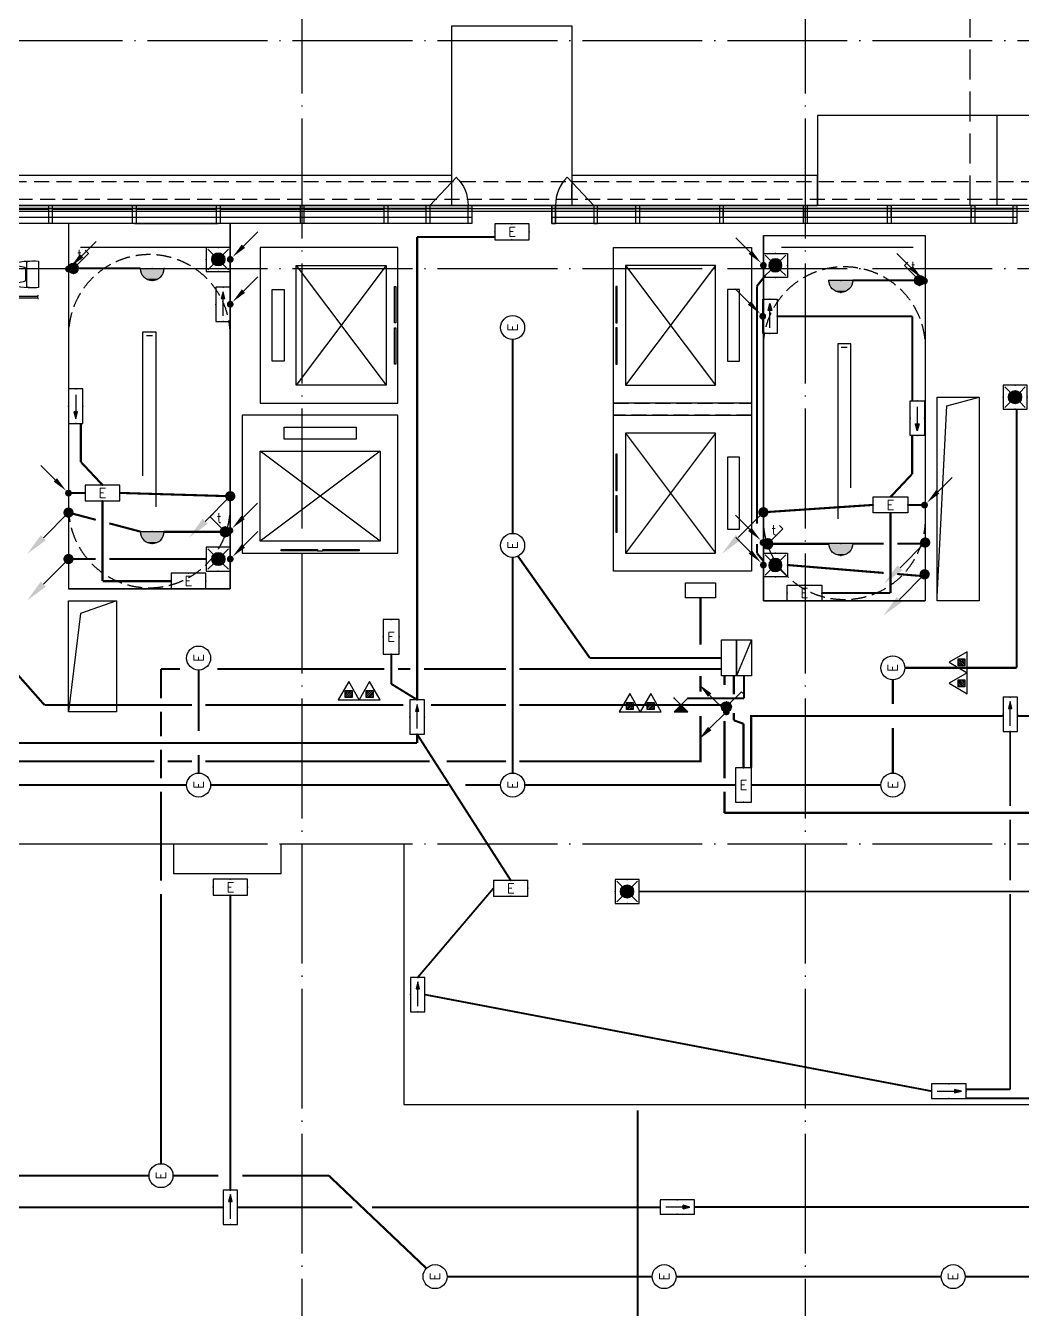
# Model space of a CAD drawing. Extents: x -2209072 to 495824, y -92434 to 572724.
# Drawn here: x 198597 to 215234, y 1829 to 23250 of the extents above; entities that cross this region are included whole.
import ezdxf
from ezdxf.enums import TextEntityAlignment as Align
from ezdxf.xclip import XClip

# ---------------------------------------------------------------- set-up
doc = ezdxf.new("R2010")
doc.units = 0
doc.header["$LTSCALE"] = 1000
doc.header["$MEASUREMENT"] = 0
for name, pattern in [('DASH', [0.35, 0.25, -0.1]), ('X-104 6#7#平面$0$104-1112 结构$0$$AUDIT_BAD_LTYPE1', [0]), ('X-104 6#7#平面$0$CACHE', [0.375, 0.25, -0.125]), ('X-104 6#7#平面$0$DASH', [0.35, 0.25, -0.1]), ('X-104 6#7#平面$0$DOTE', [2.42, 2, -0.2, 0.02, -0.2]), ('梯段6、7$0$DASH', [0.35, 0.25, -0.1])]:
    doc.linetypes.add(name, pattern=pattern)
doc.layers.get('0').update_dxf_attribs({"linetype": 'CONTINUOUS'})
doc.layers.get('Defpoints').update_dxf_attribs({"linetype": 'CONTINUOUS'})
doc.layers.add('6#7#幕墙$0$04-不打印_辅助线', color=165, linetype='CONTINUOUS', plot=False)
for name, color, linetype in [('6#7#幕墙$0$A-C_玻璃幕墙', 140, 'CONTINUOUS'), ('6#7#幕墙$0$A-C_窗', 140, 'CONTINUOUS'), ('6#7#幕墙$0$A-金属背板', 30, 'CONTINUOUS'), ('EQUIP-照明', 3, 'CONTINUOUS'), ('EQUIP-箱柜', 3, 'CONTINUOUS'), ('LWIRE', 4, 'CONTINUOUS'), ('TEL_TEXT', 3, 'CONTINUOUS'), ('WIRE-应急', 2, 'DASH'), ('WIRE-照明', 1, 'CONTINUOUS'), ('X-104 6#7#平面$0$A-E_楼梯', 171, 'CONTINUOUS'), ('X-104 6#7#平面$0$A-E_电梯', 171, 'CONTINUOUS'), ('X-104 6#7#平面$0$A-I_卫-洁具', 241, 'CONTINUOUS'), ('X-104 6#7#平面$0$A-O_散水', 134, 'CONTINUOUS'), ('X-104 6#7#平面$0$A-SUR_看线', 231, 'CONTINUOUS'), ('X-104 6#7#平面$0$A-TECH_结构', 21, 'CONTINUOUS'), ('X-104 6#7#平面$0$A_AXIS-轴线', 36, 'X-104 6#7#平面$0$DOTE'), ('X-104 6#7#平面$0$A_STR-砌块墙', 121, 'CONTINUOUS'), ('X-104 6#7#平面$0$EQUIP_消防-01', 7, 'CONTINUOUS'), ('梯段6、7$0$A-E_楼梯', 171, 'CONTINUOUS')]:
    doc.layers.add(name, color=color, linetype=linetype)
doc.layers.add('X-104 6#7#平面$0$000套内', color=226, linetype='CONTINUOUS', lineweight=30, plot=False)
doc.styles.add('_TEL_DIM', font='SIMPLEX', dxfattribs={"width": 0.8, "height": 3.5, "bigfont": 'HZTXT'})
doc.styles.get("Standard").update_dxf_attribs({"font": 'gbenor.shx', "bigfont": 'gbcbig.shx'})

# ---------------------------------------------------------------- blocks, each defined once
blk = doc.blocks.new('X-104 6#7#平面$0$dsgdfg')
at = {"layer": 'X-104 6#7#平面$0$A_AXIS-轴线'}
for points in [[(25200, -4500), (25200, 60900)], [(33600, -4500), (33600, 60900)], [(-4000, 23000), (114300, 23000)], [(-4000, 19200), (114300, 19200)], [(-4000, 9600), (114300, 9600)]]:
    blk.add_lwpolyline(points, dxfattribs=at)
blk = doc.blocks.new('X-104 6#7#平面$0$ghgfjjk')
at = {"layer": 'X-104 6#7#平面$0$A-TECH_结构'}
for points in [[(35800, 13725), (35963, 16904), (36500, 17050)], [(22100, 13650), (21500, 13440), (21300, 11800)]]:
    blk.add_lwpolyline(points, dxfattribs=at)
for points in [[(36500, 13650), (35800, 13650), (35800, 17050), (36500, 17050)], [(21300, 13650), (22100, 13650), (22100, 11800), (21300, 11800)]]:
    blk.add_lwpolyline(points, close=True, dxfattribs=at)
blk = doc.blocks.new('A-电梯2623')
for p, q in [((-575, 1900), (-575, 2100)), ((-575, 2100), (625, 2100)), ((625, 2100), (625, 1900)), ((625, 1900), (-575, 1900)), ((-975, 200), (-975, 1700)), ((-975, 1700), (1025, 1700)), ((1025, 1700), (-975, 200)), ((1025, 200), (-975, 1700)), ((1025, 1700), (1025, 200)), ((1025, 200), (-975, 200))]:
    blk.add_line(p, q)
for points in [[(-1275, 0), (1325, 0), (1325, 2300), (-1275, 2300)], [(-625, 38), (-625, 59), (-18, 59), (-18, 38)], [(68, 38), (68, 59), (675, 59), (675, 38)]]:
    blk.add_lwpolyline(points, close=True)
blk = doc.blocks.new('X-104 6#7#平面$0$hgfasg')
for p, q in [((-221, 0), (221, 0)), ((-210, 202), (210, 202)), ((108, 212), (-108, 212))]:
    blk.add_line(p, q)
blk.add_lwpolyline([(-210, 202), (-221, 152), (-226, 102), (-226, 50), (-221, 0)])
for centre, radius, start, end in [((12, 562), 164, 110.4524, 162.7523), ((23, 556), 163, 133.1457, 165.2214), ((0, 580), 129, 46.8543, 133.1457), ((0, 595), 129, 69.5476, 110.4524), ((-12, 562), 164, 17.2477, 69.5476), ((-23, 556), 163, 14.7786, 46.8543), ((1597, 71), 1823, 162.7523, 178.7776), ((448, 443), 602, 165.2214, 202.6263), ((-448, 443), 602, 337.3737, 14.7786), ((-1597, 71), 1823, 1.2224, 17.2477), ((-236, 76), 463, 7.7399, 15.822), ((-236, 76), 463, 350.5377, 7.7399)]:
    blk.add_arc(centre, radius, start, end)
blk = doc.blocks.new('X-104 6#7#平面$0$残疾人扶手1')
for p, q in [((-700, -10), (-700, 0)), ((0, -10), (0, 0)), ((-750, -10), (-750, 0)), ((-750, -10), (-700, -10)), ((-740, -65), (-740, -10)), ((-710, -65), (-710, -10)), ((-55, -50), (-695, -50)), ((-55, -80), (-695, -80)), ((-50, -10), (-50, 0)), ((0, -10), (-50, -10)), ((-40, -35), (-40, -10)), ((-10, -35), (-10, -10))]:
    blk.add_line(p, q)
for centre, radius, start, end in [((-725, -65), 15, 180, 0), ((-695, -35), 45, 244.4712, 270), ((-695, -35), 15, 180, 270), ((-55, -35), 15, 270, 0), ((-55, -35), 45, 270, 0)]:
    blk.add_arc(centre, radius, start, end)
blk = doc.blocks.new('X-104 6#7#平面$0$残疾人扶手2')
for p, q in [((-10, -50), (-10, 0)), ((-10, 0), (0, 0)), ((-650, -10), (-10, -10)), ((-650, -40), (-10, -40)), ((-10, -50), (0, -50))]:
    blk.add_line(p, q)
for centre, radius, start, end in [((-400, -25, 0), 25, 36.8699, 143.1301), ((-650, -25), 15, 90, 270), ((-400, -25, 0), 25, 216.8699, 323.1301)]:
    blk.add_arc(centre, radius, start, end)
blk = doc.blocks.new('X-104 6#7#平面$0$A$C4F1F6034')
at = {"ltscale": 0.1}
for name, p in [('X-104 6#7#平面$0$残疾人扶手1', (-375, 450)), ('X-104 6#7#平面$0$残疾人扶手2', (0, -351))]:
    blk.add_blockref(name, p, dxfattribs=at)
blk = doc.blocks.new('X-104 6#7#平面$0$dsgfg')
blk.add_line((11907, 3088), (11993, 3088))
at = {"layer": 'X-104 6#7#平面$0$A-TECH_结构', "linetype": 'X-104 6#7#平面$0$DASH'}
blk.add_lwpolyline([(16850, 5550), (19150, 5550), (19150, 5350), (16850, 5350)], close=True, dxfattribs=at)
at = {"layer": 'X-104 6#7#平面$0$A-E_电梯', "rotation": 90}
blk.add_blockref('A-电梯2623', (13250, 6825), dxfattribs=at)
at = {"layer": 'X-104 6#7#平面$0$A-E_电梯', "xscale": -1, "rotation": 270}
for p in [(16850, 6825), (16850, 4025)]:
    blk.add_blockref('A-电梯2623', p, dxfattribs=at)
at = {"layer": 'X-104 6#7#平面$0$A-E_电梯'}
blk.add_blockref('A-电梯2623', (11925, 3050), dxfattribs=at)
at = {"layer": 'X-104 6#7#平面$0$A-I_卫-洁具', "ltscale": 0.1}
blk.add_blockref('X-104 6#7#平面$0$A$C4F1F6034', (7250, 7700), dxfattribs=at)
at = {"layer": 'X-104 6#7#平面$0$A-I_卫-洁具', "ltscale": 0.1, "extrusion": (0, 0, -1), "zscale": -1, "rotation": 270}
blk.add_blockref('X-104 6#7#平面$0$hgfasg', (-7250, 7700), dxfattribs=at)
blk = doc.blocks.new('梯段6、7')
at = {"color": 8, "linetype": '梯段6、7$0$DASH'}
for centre, radius, start, end in [((49800, 3400), 1350, 0, 180), ((49800, -6700), 1350, 0, 180), ((49800, -9820), 1350, 180, 0), ((49800, -16500), 1350, 0, 180), ((49800, -19820), 1350, 180, 0), ((20965, -27260), 1650, 0, 180), ((49800, -27020), 1350, 0, 180), ((20965, -29600), 1650, 180, 0), ((49800, -29880), 1350, 180, 0), ((49800, -57378), 1350, 0, 180), ((20965, -58198), 1650, 0, 180), ((49800, -59458), 1350, 180, 0), ((20965, -60358), 1650, 180, 0), ((49800, -67528), 1350, 0, 180), ((20965, -68018), 1650, 0, 180), ((49800, -70128), 1350, 180, 0), ((20965, -70358), 1650, 180, 0), ((49800, -79978), 1350, 180, 0)]:
    blk.add_arc(centre, radius, start, end, dxfattribs=at)
at = {"layer": 'Defpoints'}
for points in [[(44800, 6850), (54800, 6850), (54800, -3150), (44800, -3150)], [(51150, 4950), (48450, 4950), (48450, -1150), (51150, -1150)], [(44800, -3150), (54800, -3150), (54800, -13150), (44800, -13150)], [(51150, -5150), (48450, -5150), (48450, -11250), (51150, -11250)], [(44800, -13150), (54800, -13150), (54800, -23150), (44800, -23150)], [(51150, -15150), (48450, -15150), (48450, -21250), (51150, -21250)], [(15665, -23150), (25665, -23150), (25665, -33150), (15665, -33150)], [(44800, -23150), (54800, -23150), (54800, -33150), (44800, -33150)], [(19315, -24850), (22615, -24850), (22615, -31250), (19315, -31250)], [(48450, -25150), (51150, -25150), (51150, -31250), (48450, -31250)], [(15665, -53908), (25665, -53908), (25665, -63908), (15665, -63908)], [(44800, -53908), (54800, -53908), (54800, -63908), (44800, -63908)], [(19315, -55608), (22615, -55608), (22615, -62008), (19315, -62008)], [(51150, -55908), (48450, -55908), (48450, -62008), (51150, -62008)], [(15665, -63908), (25665, -63908), (25665, -73908), (15665, -73908)], [(44800, -63908), (54800, -63908), (54800, -73908), (44800, -73908)], [(19315, -65608), (22615, -65608), (22615, -72008), (19315, -72008)], [(51150, -65908), (48450, -65908), (48450, -72008), (51150, -72008)], [(15665, -73908), (25665, -73908), (25665, -83908), (15665, -83908)], [(44800, -73908), (54800, -73908), (54800, -83908), (44800, -83908)], [(19315, -75608), (22615, -75608), (22615, -82008), (19315, -82008)], [(51150, -75908), (48450, -75908), (48450, -82008), (51150, -82008)]]:
    blk.add_lwpolyline(points, close=True, dxfattribs=at)
for points in [[(47328, -61608), (52128, -61608)], [(47328, -71608), (52128, -71608)], [(47328, -81608), (52128, -81608)]]:
    blk.add_lwpolyline(points, dxfattribs=at)
at = {"layer": '梯段6、7$0$A-E_楼梯'}
for p, q in [((49850, -16500), (49750, -16500)), ((49750, -16700), (49750, -16500)), ((49850, -18517), (49850, -16500)), ((49850, -16500), (51150, -16500)), ((49910, -16700), (49910, -16500)), ((49910, -16500), (51150, -16500)), ((51150, -17893), (51150, -16700)), ((49850, -16760), (51150, -16760)), ((49850, -17020), (51150, -17020)), ((49850, -17280), (51150, -17280)), ((49850, -17540), (51150, -17540)), ((49850, -17800), (51150, -17800)), ((50553, -18179), (51150, -17893)), ((49850, -18060), (50801, -18060)), ((50429, -18350), (50396, -18174)), ((50396, -18174), (50588, -18362)), ((50588, -18362), (50553, -18179)), ((50573, -18281), (51150, -18003)), ((51150, -19820), (51150, -18003)), ((49850, -18517), (50409, -18248)), ((49850, -18320), (50259, -18320)), ((49850, -18627), (50429, -18350)), ((50616, -18260), (51150, -18260)), ((49850, -19820), (49850, -18627)), ((50074, -18520), (51150, -18520)), ((49850, -18780), (51150, -18780)), ((49850, -19040), (51150, -19040)), ((49850, -19300), (51150, -19300)), ((49850, -19560), (51150, -19560)), ((49750, -19820), (49853, -19820)), ((49850, -19820), (51150, -19820)), ((49750, -27020), (49850, -27020)), ((65868, -53275), (106225, -53275)), ((66707, -53743), (68846, -55133)), ((66772, -53643), (68592, -54825)), ((66839, -56653), (68977, -55263)), ((65910, -56514), (63784, -56514)), ((66542, -56514), (65910, -56514)), ((66572, -56634), (63784, -56634)), ((66542, -56677), (68846, -58173)), ((66772, -56683), (68592, -57865)), ((66802, -59525), (64634, -59525)), ((66792, -59525), (106225, -59525)), ((49690, -78442), (49690, -77318)), ((49690, -77318), (49910, -77318)), ((49910, -77318), (49910, -80038)), ((49750, -78418), (49750, -77378)), ((49750, -77378), (49850, -77378)), ((49850, -77378), (49850, -80038)), ((48450, -80108), (48450, -80048)), ((49910, -80038), (49850, -80038))]:
    blk.add_line(p, q, dxfattribs=at)
for points in [[(49690, -19880), (49910, -19880), (49910, -16440), (49690, -16440), (49690, -19880)], [(49690, -29360), (49690, -26960), (49910, -26960), (49910, -29880)], [(51150, -29880), (51150, -29620)], [(66542, -53444), (66542, -53275), (66154, -53275)], [(66542, -53305), (66542, -53705), (66342, -53705), (66342, -53305)], [(68882, -54964), (68882, -54795), (68622, -54795), (68622, -54626), (68362, -54626), (68362, -54457), (68102, -54457), (68102, -54288), (67842, -54288), (67842, -54119), (67582, -54119), (67582, -53950), (67322, -53950), (67322, -53781), (67062, -53781), (67062, -53613), (66802, -53613), (66802, -53444), (66542, -53444)], [(68852, -54964), (68852, -54825), (68592, -54825), (68592, -54656), (68332, -54656), (68332, -54487), (68072, -54487), (68072, -54318), (67812, -54318), (67812, -54149), (67552, -54149), (67552, -53980), (67292, -53980), (67292, -53811), (67032, -53811), (67032, -53643), (66772, -53643), (66772, -53474), (66542, -53474)], [(66802, -56484), (66802, -56315), (67062, -56315), (67062, -56146), (67322, -56146), (67322, -55977), (67582, -55977), (67582, -55808), (67842, -55808), (67842, -55640), (68102, -55640), (68102, -55471), (68362, -55471), (68362, -55302), (68622, -55302), (68622, -55133), (68882, -55133), (68882, -54964), (69142, -54964)], [(66832, -56484), (66832, -56345), (67092, -56345), (67092, -56176), (67352, -56176), (67352, -56007), (67612, -56007), (67612, -55838), (67872, -55838), (67872, -55670), (68132, -55670), (68132, -55501), (68392, -55501), (68392, -55332), (68652, -55332), (68652, -55163), (68912, -55163), (68912, -54994), (69142, -54994)], [(69112, -54994), (69112, -55394), (68912, -55394), (68912, -54994)], [(68882, -58004), (68882, -57835), (68622, -57835), (68622, -57667), (68362, -57667), (68362, -57498), (68102, -57498), (68102, -57329), (67842, -57329), (67842, -57160), (67582, -57160), (67582, -56991), (67322, -56991), (67322, -56822), (67062, -56822), (67062, -56653), (66802, -56653), (66802, -56484), (66542, -56484)], [(68852, -58004), (68852, -57865), (68592, -57865), (68592, -57697), (68332, -57697), (68332, -57528), (68072, -57528), (68072, -57359), (67812, -57359), (67812, -57190), (67552, -57190), (67552, -57021), (67292, -57021), (67292, -56852), (67032, -56852), (67032, -56683), (66772, -56683), (66772, -56514), (66542, -56514)], [(66772, -56514), (66772, -56914), (66572, -56914), (66572, -56514)], [(66802, -59525), (66802, -59356), (67062, -59356), (67062, -59187), (67322, -59187), (67322, -59018), (67582, -59018), (67582, -58849), (67842, -58849), (67842, -58680), (68102, -58680), (68102, -58511), (68362, -58511), (68362, -58342), (68622, -58342), (68622, -58173), (68882, -58173), (68882, -58004), (69142, -58004)]]:
    blk.add_lwpolyline(points, dxfattribs=at)
for p in [(66792, -53444), (66792, -53613), (66792, -53781), (66792, -53950), (66792, -54119), (66792, -54288), (66792, -54457), (66792, -54626), (66792, -54795), (66792, -54964), (66792, -55133), (66792, -55302), (66792, -55471), (66792, -55640), (66792, -55808), (66792, -55977), (66792, -56146), (66792, -56315), (66792, -56484), (66792, -56653), (66792, -56822), (66792, -56991), (66792, -57160), (66792, -57329), (66792, -57498), (66792, -57667), (66792, -57835), (66792, -58004), (66792, -58173), (66792, -58342), (66792, -58511), (66792, -58680), (66792, -58849), (66792, -59018), (66792, -59187), (66792, -59356)]:
    blk.add_point(p, dxfattribs=at)
blk = doc.blocks.new('X-104 6#7#平面$0$esafrg')
at = {"layer": 'X-104 6#7#平面$0$A-TECH_结构'}
blk.add_lwpolyline([(-250, -89350), (-250, -67550), (42200, -67550), (42200, -65450), (39100, -65450), (39100, -55450), (59650, -55450), (59650, -52100), (59150, -52100), (59150, -30350), (111450, -30350), (111450, -52150), (69100, -52150), (69100, -55450), (71500, -55450), (71500, -65450), (51550, -65450), (51550, -67550), (52050, -67550), (52050, -89350)], close=True, dxfattribs=at)
blk = doc.blocks.new('6#7#幕墙$0$fdgdfh')
at = {"layer": '6#7#幕墙$0$A-C_玻璃幕墙', "extrusion": (0, 0, -1)}
blk.add_line((30, 300), (474, 774), dxfattribs=at)
blk.add_arc((0, 300), 670, 135, 180, dxfattribs=at)
at = {"layer": '6#7#幕墙$0$A-C_窗'}
for points in [[(-30, 300), (30, 300), (30, 0), (-30, 0)], [(670, 300), (730, 300), (730, 0), (670, 0)]]:
    blk.add_lwpolyline(points, close=True, dxfattribs=at)
blk = doc.blocks.new('*U1967')
blk.add_lwpolyline([(-1360, 0), (-20, 0), (-20, -150), (-1360, -150)], close=True)
blk = doc.blocks.new('*U1633')
at = {"layer": '6#7#幕墙$0$A-金属背板'}
blk.add_lwpolyline([(-670, 5), (-670, -5), (670, -5), (670, 5)], close=True, dxfattribs=at)
blk = doc.blocks.new('*U1634')
at = {"layer": '6#7#幕墙$0$A-C_窗', "color": 0, "linetype": 'ByBlock', "lineweight": -2, "transparency": 16777216}
for p in [(0, 0), (1400, 0), (2800, 0), (4200, 0), (5600, 0)]:
    blk.add_blockref('*U1633', p, dxfattribs=at)
blk = doc.blocks.new('6#7#幕墙')
at = {"layer": '6#7#幕墙$0$04-不打印_辅助线'}
blk.add_lwpolyline([(216462, 22350), (219562, 22350), (219562, 20150), (177112, 20150), (177112, -1550), (229312, -1550), (229312, 20150), (228812, 20150), (228812, 22350), (237112, 22350), (237112, 22350), (246312, 22350)], dxfattribs=at)
at = {"layer": '6#7#幕墙$0$A-C_玻璃幕墙'}
for points in [[(216362, 24500), (216362, 22250), (219462, 22250), (219462, 20250), (177012, 20250), (177012, -1650), (229412, -1650), (229412, 20250), (228912, 20250), (228912, 22250), (238912, 22250)], [(206042, 20200), (177062, 20200)], [(215142, 20200), (207382, 20200)], [(206042, 20050), (177212, 20050), (177212, 16370)], [(206042, 19950), (177312, 19950), (177312, 16370)], [(215142, 20050), (207382, 20050)], [(215142, 19950), (207382, 19950)]]:
    blk.add_lwpolyline(points, dxfattribs=at)
for points in [[(198982, 20250), (199042, 20250), (199042, 19950), (198982, 19950)], [(200382, 20250), (200442, 20250), (200442, 19950), (200382, 19950)], [(201782, 20250), (201842, 20250), (201842, 19950), (201782, 19950)], [(203182, 20250), (203242, 20250), (203242, 19950), (203182, 19950)], [(204582, 20250), (204642, 20250), (204642, 19950), (204582, 19950)], [(205982, 20250), (206042, 20250), (206042, 19950), (205982, 19950)], [(207382, 20250), (207442, 20250), (207442, 19950), (207382, 19950)], [(208782, 20250), (208842, 20250), (208842, 19950), (208782, 19950)], [(210182, 20250), (210242, 20250), (210242, 19950), (210182, 19950)], [(211582, 20250), (211642, 20250), (211642, 19950), (211582, 19950)], [(212982, 20250), (213042, 20250), (213042, 19950), (212982, 19950)], [(214382, 20250), (214442, 20250), (214442, 19950), (214382, 19950)], [(215082, 20250), (215142, 20250), (215142, 19950), (215082, 19950)]]:
    blk.add_lwpolyline(points, close=True, dxfattribs=at)
at = {"layer": '6#7#幕墙$0$A-金属背板'}
for points in [[(205282, 20200), (205282, 20190), (204642, 20190), (204642, 20200)], [(208782, 20200), (208782, 20190), (208142, 20190), (208142, 20200)], [(210182, 20200), (210182, 20190), (208842, 20190), (208842, 20200)], [(215082, 20200), (215082, 20190), (214442, 20190), (214442, 20200)]]:
    blk.add_lwpolyline(points, close=True, dxfattribs=at)
at = {"layer": '6#7#幕墙$0$A-C_玻璃幕墙'}
blk.add_blockref('6#7#幕墙$0$fdgdfh', (205312, 19950), dxfattribs=at)
at = {"layer": '6#7#幕墙$0$A-C_玻璃幕墙', "xscale": -1}
blk.add_blockref('6#7#幕墙$0$fdgdfh', (208112, 19950), dxfattribs=at)
at = {"layer": '6#7#幕墙$0$A-C_玻璃幕墙', "rotation": 359.9980808591542}
for p in [(211602, 20200), (214402, 20200)]:
    blk.add_blockref('*U1967', p, dxfattribs=at)
at = {"layer": '6#7#幕墙$0$A-C_窗'}
blk.add_blockref('*U1634', (198312, 20195), dxfattribs=at)
blk = doc.blocks.new('X-104 6#7#平面$0$$TWTSYS$00000546')
h = blk.add_hatch()
h.set_pattern_fill('ANSI31', color=256, scale=200, style=0)
h.set_pattern_definition([(45, (-38543.802, -6670.83), (-17.67767, 17.67767), [])])
h.paths.add_polyline_path([(-65, 174), (65, 174), (65, 44), (-65, 44)])
for points in [[(0, 344), (-198, 0), (198, 0)], [(-65, 174), (65, 174), (65, 44), (-65, 44)]]:
    blk.add_lwpolyline(points, close=True)
blk = doc.blocks.new('X-104 6#7#平面$0$灭火器2')
at = {"layer": 'X-104 6#7#平面$0$EQUIP_消防-01', "xscale": 0.88, "yscale": 0.88, "zscale": 0.88, "rotation": 90}
for p in [(-4049632, -27064), (-4049632, -27413)]:
    blk.add_blockref('X-104 6#7#平面$0$$TWTSYS$00000546', p, dxfattribs=at)
blk = doc.blocks.new('X-104 6#7#平面$0$A$C61334207')
at = {"layer": 'X-104 6#7#平面$0$EQUIP_消防-01'}
blk.add_blockref('X-104 6#7#平面$0$灭火器2', (4263946, 39690), dxfattribs=at)
at = {"layer": 'X-104 6#7#平面$0$EQUIP_消防-01', "rotation": 270}
for p in [(231402, -4037630), (236094, -4037830)]:
    blk.add_blockref('X-104 6#7#平面$0$灭火器2', p, dxfattribs=at)
blk = doc.blocks.new('X-104 6#7#平面')
at = {"layer": 'X-104 6#7#平面$0$000套内'}
blk.add_lwpolyline([(186712, 14900), (186712, 14900), (189612, 14900), (189612, 9600), (192712, 9600), (192712, 9600), (201062, 9600), (201062, 9100), (202862, 9100), (202862, 9600), (204912, 9600), (204912, 5250), (229262, 5250)], dxfattribs=at)
at = {"layer": 'X-104 6#7#平面$0$A-E_楼梯'}
blk.add_line((214812, 20250), (214812, 21753), dxfattribs=at)
for points in [[(205712, 20250), (205712, 23250), (207712, 23250), (207712, 20250)], [(216812, 20250), (216812, 21750), (211812, 21750), (211812, 20250)]]:
    blk.add_lwpolyline(points, dxfattribs=at)
at = {"layer": 'X-104 6#7#平面$0$A-O_散水'}
for points in [[(205712, 20250), (205712, 20750), (176512, 20750), (176512, 16700), (177012, 16700)], [(177012, 16700), (177012, 20250), (211812, 20250), (211812, 20750), (207712, 20750), (207712, 20250)]]:
    blk.add_lwpolyline(points, dxfattribs=at)
at = {"layer": 'X-104 6#7#平面$0$A-O_散水', "linetype": 'X-104 6#7#平面$0$CACHE'}
for points in [[(176912, 16700), (176612, 16700), (176612, 20650), (207712, 20650), (207712, 20350), (176912, 20350)], [(216812, 20350), (207712, 20350), (207712, 20650), (216812, 20650)]]:
    blk.add_lwpolyline(points, close=True, dxfattribs=at)
at = {"layer": 'X-104 6#7#平面$0$A-SUR_看线'}
for p, q in [((200412, 19950), (201812, 19950)), ((213012, 19950), (211612, 19950)), ((201812, 19550), (199512, 19550)), ((213412, 19550), (211212, 19550))]:
    blk.add_line(p, q, dxfattribs=at)
at = {"layer": 'X-104 6#7#平面$0$A-SUR_看线', "linetype": 'X-104 6#7#平面$0$DASH', "ltscale": 2}
blk.add_lwpolyline([(214362, 20250), (214362, 34350), (236912, 34350)], dxfattribs=at)
blk.add_lwpolyline([(214362, 20250), (214362, 34350), (236912, 34350)], dxfattribs=at)
at = {"layer": 'X-104 6#7#平面$0$A-SUR_看线', "linetype": 'X-104 6#7#平面$0$DASH', "ltscale": 2, "const_width": 30}
blk.add_lwpolyline([(208812, 5150), (208812, -1350)], dxfattribs=at)
at = {"layer": 'X-104 6#7#平面$0$A-TECH_结构', "color": 1}
blk.add_line((212512, 15270), (212512, 15270), dxfattribs=at)
at = {"linetype": 'X-104 6#7#平面$0$104-1112 结构$0$$AUDIT_BAD_LTYPE1'}
blk.add_blockref('X-104 6#7#平面$0$A$C61334207', (0, 0), dxfattribs=at)
for name, p in [('6#7#幕墙', (0, 0)), ('X-104 6#7#平面$0$dsgdfg', (178012, 0))]:
    blk.add_blockref(name, p)
ref = blk.add_blockref('梯段6、7', (150862, 45100))
XClip(ref).set_block_clipping_path([(48450.0031136706, -31250.0000000026), (51150.0031136755, -25150.0000000026)])
ref = blk.add_blockref('梯段6、7', (262062, 44900), dxfattribs=dict(xscale=-1))
XClip(ref).set_block_clipping_path([(48450.0031136706, -31250.0000000026), (51150.0031136755, -25150.0000000026)])
at = {"layer": 'X-104 6#7#平面$0$A-TECH_结构'}
for name, p in [('X-104 6#7#平面$0$ghgfjjk', (178012, 0)), ('X-104 6#7#平面$0$dsgfg', (191562, 11400))]:
    blk.add_blockref(name, p, dxfattribs=at)
at = {"layer": 'X-104 6#7#平面$0$A_STR-砌块墙'}
blk.add_blockref('X-104 6#7#平面$0$esafrg', (177312, 87750), dxfattribs=at)
blk = doc.blocks.new('$equip$00001838')
blk.add_circle((0, 0), 0.5)
at = {"color": 7, "style": '_TEL_DIM'}
blk.add_attdef('$TEXT$', text='', height=0.4, dxfattribs=at).set_placement((0, 0), align=Align.MIDDLE_CENTER)
at = {"color": 7, "style": '_TEL_DIM', "flags": 1}
blk.add_attdef('A', text='', height=0.00002, dxfattribs=at).set_placement((0, 0), align=Align.MIDDLE_CENTER)
blk = doc.blocks.new('$equip_U$00000189(HT0843)')
at = {"color": 2}
for p, q in [((-0.72, 0.66), (-0.72, 0)), ((0.72, 0.66), (-0.72, 0.66)), ((0.72, 0), (0.72, 0.66)), ((-0.72, 0), (0.72, 0))]:
    blk.add_line(p, q, dxfattribs=at)
at = {"color": 2, "const_width": 0.0125}
for points in [[(0.72, 0.66), (0.72, 0.66), (-0.72, 0.66)], [(-0.72, 0.66), (-0.72, 0)], [(0.72, 0), (0.72, 0.66)], [(-0.72, 0), (0.72, 0)]]:
    blk.add_lwpolyline(points, dxfattribs=at)
at = {"color": 2}
blk.add_lwpolyline([(-0.72, 0.66), (-0.72, 0)], dxfattribs=at)
for p in [(0, 0.66), (-0.72, 0.33), (0, 0), (0.72, 0.33)]:
    blk.add_point(p)
at = {"color": 7, "style": '_TEL_DIM'}
blk.add_attdef('$TEXT$', text='', height=0.4, dxfattribs=at).set_placement((0, 0.33), align=Align.MIDDLE_CENTER)
at = {"color": 7, "style": '_TEL_DIM', "flags": 1}
blk.add_attdef('A', text='', height=0.000025, dxfattribs=at).set_placement((0, 0), align=Align.MIDDLE_CENTER)
blk = doc.blocks.new('$equip$00002540')
blk.add_hatch(color=256).paths.add_polyline_path([(0.24, 0.372), (0.24, 0.228), (0.528, 0.3)])
for p, q in [((-0.72, 0.6), (-0.72, 0)), ((0.72, 0.6), (-0.72, 0.6)), ((0.72, 0), (0.72, 0.6)), ((-0.72, 0), (0.72, 0)), ((0.24, 0.372), (0.24, 0.228)), ((0.528, 0.3), (0.24, 0.372)), ((0.24, 0.228), (0.528, 0.3))]:
    blk.add_line(p, q)
at = {"color": 7}
blk.add_line((-0.48, 0.3), (0.48, 0.3), dxfattribs=at)
at = {"const_width": 0.02}
blk.add_lwpolyline([(-0.72, 0.6), (-0.72, 0), (0.72, 0), (0.72, 0.6), (-0.72, 0.6), (-0.72, 0)], dxfattribs=at)
for p in [(0, 0.6), (-0.72, 0.3), (0, 0), (0.72, 0.3)]:
    blk.add_point(p)
at = {"color": 7, "style": '_TEL_DIM', "flags": 1}
blk.add_attdef('A', text='', height=0.00002, dxfattribs=at).set_placement((0, 0), align=Align.MIDDLE_CENTER)
blk = doc.blocks.new('$equip$00001168')
blk.add_line((-0.5, 0), (0.5, 0))
blk.add_arc((0, 0), 0.5, 180, 0)
for p in [(-0.5, 0), (0, 0), (0.5, 0), (0, -0.5)]:
    blk.add_point(p)
for points in [[(0.433, -0.25), (-0.433, -0.25), (0.5, 0), (-0.5, 0)], [(0.25, -0.433), (-0.25, -0.433), (0.433, -0.25), (-0.433, -0.25)], [(0, -0.5), (0, -0.5), (0.25, -0.433), (-0.25, -0.433)]]:
    blk.add_solid(points)
at = {"flags": 9}
blk.add_attdef('A', (0, 0), '', height=0.00002, dxfattribs=at)
blk = doc.blocks.new('$equip$00001822')
for p, q in [((0.147, 0.356), (0.625, 0.833)), ((0.625, 0.833), (0.766, 0.692))]:
    blk.add_line(p, q)
blk.add_circle((0, 0.208), 0.208)
for p in [(-0.208, 0.208), (-0.015, 0.001), (0, 0.417), (0.208, 0.208)]:
    blk.add_point(p)
for points in [[(-0.18, 0.313), (0.18, 0.313), (-0.208, 0.208), (0.208, 0.208)], [(-0.18, 0.104), (0.18, 0.104), (-0.208, 0.208), (0.208, 0.208)], [(-0.104, 0.389), (0.104, 0.389), (-0.18, 0.313), (0.18, 0.313)], [(-0.104, 0.028), (0.104, 0.028), (-0.18, 0.104), (0.18, 0.104)], [(0, 0.417), (0, 0.417), (-0.104, 0.389), (0.104, 0.389)], [(0, 0), (0, 0), (-0.104, 0.028), (0.104, 0.028)]]:
    blk.add_solid(points)
at = {"color": 7, "style": '_TEL_DIM'}
blk.add_attdef('$TEXT$', text='', height=0.4, dxfattribs=at).set_placement((0.581, 0.465), align=Align.MIDDLE_CENTER)
at = {"color": 7, "style": '_TEL_DIM', "flags": 1}
blk.add_attdef('A', text='', height=0.00002, dxfattribs=at).set_placement((0, 0), align=Align.MIDDLE_CENTER)
blk = doc.blocks.new('$TelecSys$00000078')
for p, q in [((1.15, 1.15), (0.55, 0.55)), ((0.104, 0.104), (0.104, 0.104)), ((-0.104, -0.104), (-0.104, -0.104))]:
    blk.add_line(p, q)
at = {"const_width": 0.142}
blk.add_lwpolyline([(-0.071, 0, 1), (0.071, 0, 1)], format="xyb", close=True, dxfattribs=at)
blk.add_solid([(0.62, 0.48), (0.48, 0.62), (0.1, 0.1)])
at = {"width": 0.8, "flags": 9}
blk.add_attdef('A', (0, 0), '', height=0.00002, dxfattribs=at)
blk = doc.blocks.new('$equip$00001962')
for p, q in [((0.147, 0.356), (0.625, 0.833)), ((0.625, 0.833), (0.766, 0.692))]:
    blk.add_line(p, q)
blk.add_circle((0, 0.208), 0.208)
for p in [(-0.208, 0.208), (0, 0.417), (0, 0), (0.208, 0.208)]:
    blk.add_point(p)
for points in [[(-0.18, 0.313), (0.18, 0.313), (-0.208, 0.208), (0.208, 0.208)], [(-0.18, 0.104), (0.18, 0.104), (-0.208, 0.208), (0.208, 0.208)], [(-0.104, 0.389), (0.104, 0.389), (-0.18, 0.313), (0.18, 0.313)], [(-0.104, 0.028), (0.104, 0.028), (-0.18, 0.104), (0.18, 0.104)], [(0, 0.417), (0, 0.417), (-0.104, 0.389), (0.104, 0.389)], [(0, 0), (0, 0), (-0.104, 0.028), (0.104, 0.028)]]:
    blk.add_solid(points)
at = {"layer": 'TEL_TEXT', "style": '_TEL_DIM', "flags": 1}
blk.add_attdef('A', text='', height=0.00002, dxfattribs=at).set_placement((0, 0), align=Align.MIDDLE_CENTER)
blk = doc.blocks.new('$equip$00001154')
for p, q in [((0, 0.283), (0, -0.283)), ((0, 0.283), (0.566, -0.283)), ((0.566, 0.283), (0, -0.283))]:
    blk.add_line(p, q)
for p in [(0, 0.004), (0.283, 0), (0.566, 0.283), (0.566, -0.283)]:
    blk.add_point(p)
blk.add_solid([(0, -0.283), (0.283, 0), (0, 0.283)])
at = {"layer": 'TEL_TEXT', "style": '_TEL_DIM', "flags": 1}
blk.add_attdef('A', text='', height=0.00002, dxfattribs=at).set_placement((0, 0), align=Align.MIDDLE_CENTER)
blk = doc.blocks.new('$TelecSys$00000080')
for p, q in [((-0.7, -0.7), (0, 0)), ((0.104, 0.104), (0.104, 0.104)), ((-0.104, -0.104), (-0.104, -0.104))]:
    blk.add_line(p, q)
at = {"const_width": 0.142}
blk.add_lwpolyline([(0.071, 0, 1), (-0.071, 0, 1)], format="xyb", close=True, dxfattribs=at)
blk.add_solid([(-0.63, -0.77), (-0.77, -0.63), (-1.15, -1.15)])
at = {"width": 0.8, "flags": 9}
blk.add_attdef('A', (0, 0), '', height=0.00002, rotation=180, dxfattribs=at)
blk = doc.blocks.new('$TelecSys$00000079')
for p, q in [((0.7, 0.7), (0, 0)), ((0.104, 0.104), (0.104, 0.104)), ((-0.104, -0.104), (-0.104, -0.104))]:
    blk.add_line(p, q)
at = {"const_width": 0.142}
blk.add_lwpolyline([(-0.071, 0, 1), (0.071, 0, 1)], format="xyb", close=True, dxfattribs=at)
blk.add_solid([(0.63, 0.77), (0.77, 0.63), (1.15, 1.15)])
at = {"width": 0.8, "flags": 9}
blk.add_attdef('A', (0, 0), '', height=0.00002, dxfattribs=at)
blk = doc.blocks.new('$equip$00002604')
blk.add_hatch(color=256).paths.add_polyline_path([(0.275, 0.5, 1), (-0.274, 0.5, 1)])
for p, q in [((-0.429, 0.929), (-0.194, 0.694)), ((0.194, 0.694), (0.429, 0.929)), ((-0.429, 0.071), (-0.194, 0.306)), ((0.194, 0.306), (0.429, 0.071))]:
    blk.add_line(p, q)
at = {"const_width": 0.02}
blk.add_lwpolyline([(-0.5, 1), (-0.5, 0), (0.5, 0), (0.5, 1), (-0.5, 1), (-0.5, 0)], dxfattribs=at)
blk.add_lwpolyline([(-0.5, 1), (-0.5, 0), (0.5, 0), (0.5, 1)], close=True)
blk.add_circle((0, 0.5), 0.275)
for p in [(0, 1), (-0.5, 0.5), (0, 0), (0.5, 0.5)]:
    blk.add_point(p)
at = {"color": 7, "style": '_TEL_DIM', "flags": 1}
blk.add_attdef('A', text='', height=0.000025, dxfattribs=at).set_placement((0, 0), align=Align.MIDDLE_CENTER)
blk = doc.blocks.new('$equip_U$00000292(HT0843)')
for p in [(0, 1), (-0.5, 0.5), (0.5, 0.5)]:
    blk.add_point(p)
blk.add_blockref('$equip$00002604', (0, 0))
at = {"color": 7, "style": '_TEL_DIM', "flags": 1}
for tag in ['A', 'REMARK']:
    blk.add_attdef(tag, text='', height=0.000025, dxfattribs=at).set_placement((0, 0), align=Align.MIDDLE_CENTER)
blk = doc.blocks.new('$equip$00002534')
for p, q in [((-0.72, 0.66), (-0.72, 0)), ((0.72, 0.66), (-0.72, 0.66)), ((0.72, 0), (0.72, 0.66)), ((-0.72, 0), (0.72, 0))]:
    blk.add_line(p, q)
at = {"const_width": 0.03}
blk.add_lwpolyline([(-0.72, 0.66), (-0.72, 0), (0.72, 0), (0.72, 0.66), (-0.72, 0.66), (-0.72, 0)], dxfattribs=at)
for p in [(0, 0.66), (-0.72, 0.33), (0, 0), (0.72, 0.33)]:
    blk.add_point(p)
at = {"color": 7, "style": '_TEL_DIM'}
blk.add_attdef('$TEXT$', text='', height=0.4, dxfattribs=at).set_placement((0, 0.33), align=Align.MIDDLE_CENTER)
at = {"color": 7, "style": '_TEL_DIM', "flags": 1}
blk.add_attdef('A', text='', height=0.00002, dxfattribs=at).set_placement((0, 0), align=Align.MIDDLE_CENTER)
blk = doc.blocks.new('$equip$00002541')
blk.add_hatch(color=256).paths.add_polyline_path([(-0.24, 0.372), (-0.528, 0.3), (-0.24, 0.228)])
for p, q in [((-0.72, 0.6), (-0.72, 0)), ((0.72, 0.6), (-0.72, 0.6)), ((0.72, 0), (0.72, 0.6)), ((-0.72, 0), (0.72, 0)), ((-0.24, 0.372), (-0.528, 0.3)), ((-0.528, 0.3), (-0.24, 0.228)), ((-0.24, 0.372), (-0.24, 0.228))]:
    blk.add_line(p, q)
at = {"color": 7}
blk.add_line((-0.48, 0.3), (0.48, 0.3), dxfattribs=at)
at = {"const_width": 0.03}
blk.add_lwpolyline([(-0.72, 0.6), (-0.72, 0), (0.72, 0), (0.72, 0.6), (-0.72, 0.6), (-0.72, 0)], dxfattribs=at)
for p in [(0, 0.6), (-0.72, 0.3), (0, 0), (0.72, 0.3)]:
    blk.add_point(p)
at = {"color": 7, "style": '_TEL_DIM', "flags": 1}
blk.add_attdef('A', text='', height=0.00002, dxfattribs=at).set_placement((0, 0), align=Align.MIDDLE_CENTER)

msp = doc.modelspace()

# ---------------------------------------------------------------- linework, layer by layer
at = {"layer": 'EQUIP-箱柜'}
msp.add_line((210711, 13000), (210461, 12400), dxfattribs=at)
for points in [[(209611, 13950), (210111, 13950), (210111, 13700), (209611, 13700)], [(210461, 13000), (210461, 12400), (210211, 12400), (210211, 13000)], [(210711, 13000), (210711, 12400), (210461, 12400), (210461, 13000)]]:
    msp.add_lwpolyline(points, close=True, dxfattribs=at)
at = {"layer": 'WIRE-应急', "linetype": 'DASH'}
for points, const_width in [([(205132, 12001), (205132, 19725)], 35), ([(205132, 19725), (206427, 19725)], 35), ([(210803, 18903), (210941, 19079)], 35), ([(210803, 14941), (210803, 18903)], 35), ([(211141, 18400), (213397, 18400)], 35), ([(213397, 16988), (213397, 18400)], 35), ([(206726, 14778), (206726, 18012)], 35), ([(215138, 12535), (215138, 16850)], 35), ([(199518, 16612), (199518, 15970)], 35), ([(213395, 16412), (213395, 15770)], 35), ([(199518, 15970), (199880, 15585)], 35), ([(213395, 15770), (213033, 15385)], 35), ([(199312, 15450), (199592, 15450)], 35), ([(200168, 15453), (202012, 15398)], 35), ([(199880, 15321), (199880, 13981)], 35), ([(213601, 15250), (213321, 15250)], 35), ([(213033, 15121), (213033, 13781)], 35), ([(210803, 14448), (210803, 14601)], 35), ([(199768, 14350), (199312, 14350)], 35), ([(201612, 14350), (199993, 14350)], 35), ([(206726, 14378), (206726, 10778)], 35), ([(208014, 12700), (206814, 14398)], 35), ([(210912, 14316), (210803, 14448)], 35), ([(211312, 14250), (212920, 14118)], 35), ([(199880, 13981), (201028, 13981)], 35), ([(213145, 14100), (213572, 14065)], 35), ([(213033, 13781), (211885, 13781)], 35), ([(204699, 12764), (204699, 12267)], 35), ([(210211, 12700), (208014, 12700)], 35), ([(200856, 12026), (200856, 12513)], 35), ([(201171, 12513), (200856, 12513)], 35), ([(201484, 11480), (201484, 12498)], 35), ([(204586, 12513), (201796, 12513)], 35), ([(205020, 12513), (204811, 12513)], 35), ([(206613, 12513), (205245, 12513)], 35), ([(210211, 12513), (206838, 12513)], 35), ([(213271, 12535), (215138, 12535)], 35), ([(205132, 12001), (204699, 12267)], 35), ([(210262, 12400), (210262, 12372)], 35), ([(210262, 12372), (210262, 12246)], 35), ([(210418, 12400), (210418, 12094)], 35), ([(210586, 12400), (210586, 12026)], 35), ([(213073, 11929), (213073, 12335)], 35), ([(209650, 12026), (210586, 12026)], 35), ([(201371, 11913), (198912, 11913)], 35), ([(200856, 11392), (200856, 11801)], 35), ([(204900, 11913), (201596, 11913)], 35), ([(206613, 11913), (205365, 11913)], 35), ([(209537, 11913), (206838, 11913)], 35), ([(209537, 11913), (210217, 11913)], 35), ([(210418, 11780), (210418, 11659)], 35), ([(210262, 11646), (210262, 11227)], 35), ([(210418, 11659), (210580, 11600)], 35), ([(210580, 10866), (210580, 11600)], 35), ([(210708, 10866), (210708, 11729), (214912, 11729)], 35), ([(215152, 11729), (216092, 11729)], 35), ([(205132, 11425), (205132, 11280)], 35), ([(205132, 11425), (206694, 8988)], 35), ([(213073, 10778), (213073, 11529)], 35), ([(215032, 11471), (215032, 10226)], 30), ([(197838, 11280), (205132, 11280)], 35), ([(200856, 10691), (200856, 11167)], 35), ([(210262, 11227), (210262, 10691)], 35), ([(201484, 10778), (201484, 11080)], 35), ([(196684, 10578), (201284, 10578)], 35), ([(201684, 10578), (205651, 10578)], 35), ([(205936, 10578), (206526, 10578)], 35), ([(206926, 10578), (210448, 10578)], 35), ([(210712, 10578), (212873, 10578)], 35), ([(200856, 8985), (200856, 10466)], 35), ([(210262, 10466), (210262, 10114)], 35), ([(210262, 10114), (220562, 10114)], 35), ([(215032, 10001), (215032, 8986)], 30), ([(206406, 8856), (205142, 7369)], 30), ([(208836, 8801), (216252, 8800)], 30), ([(200856, 4260), (200856, 8760)], 35), ([(202013, 8741), (202013, 3820)], 35), ([(215032, 8761), (215032, 5500)], 30), ([(205262, 7081), (213718, 5470)], 30), ([(215032, 5500), (214294, 5500)], 30), ([(214294, 5350), (215622, 5350)], 30), ([(197231, 4060), (200656, 4060)], 35), ([(201056, 4060), (201813, 4060)], 35), ([(202213, 4060), (203658, 4060)], 35), ([(203658, 4060), (205286, 2513)], 35), ([(194103, 3532), (201894, 3532)], 35), ([(202134, 3532), (204050, 3532)], 35), ([(204377, 3532), (209192, 3532)], 35), ([(209763, 3536), (217902, 3536)], 35), ([(205631, 2375), (209056, 2375)], 35), ([(209456, 2375), (213878, 2375)], 35), ([(214278, 2375), (217703, 2375)], 35)]:
    msp.add_lwpolyline(points, dxfattribs=dict(at, const_width=const_width))
at = {"layer": 'WIRE-应急', "linetype": 'DASH', "const_width": 35, "elevation": 100}
msp.add_lwpolyline([(197575, 13425), (198912, 11913)], dxfattribs=at)
at = {"layer": 'WIRE-照明', "linetype": 'Continuous', "const_width": 35}
for points in [[(200510, 19200), (199479, 19200)], [(212403, 19000), (213434, 19000)], [(210912, 15130), (212745, 15253)], [(199768, 15005), (199312, 15125)], [(200510, 14808), (199993, 14945)], [(200910, 14803), (201845, 14803)], [(212003, 14603), (211068, 14603)], [(212403, 14608), (212920, 14608)], [(213145, 14608), (213573, 14608)], [(209861, 13700), (209861, 12923)], [(209861, 12400), (209861, 12372)], [(209861, 12372), (209861, 12139)], [(206838, 10975), (209861, 10975), (209861, 11731)], [(196596, 10975), (200744, 10975)], [(200969, 10975), (201371, 10975)], [(201596, 10975), (205341, 10975)], [(205626, 10975), (206613, 10975)]]:
    msp.add_lwpolyline(points, dxfattribs=at)

# ---------------------------------------------------------------- block references
msp.add_blockref('X-104 6#7#平面', (0, 0))
at = {"layer": 'EQUIP-照明'}
ref = msp.add_blockref('$equip_U$00000189(HT0843)', (206715, 19942), dxfattribs=dict(at, xscale=400, yscale=400, zscale=400, rotation=180))
ref.add_attrib('$TEXT$', 'E', dxfattribs={"layer": '0', "color": 7, "height": 160, "style": '_TEL_DIM'}).set_placement((206715, 19810), align=Align.MIDDLE_CENTER)
ref = msp.add_blockref('$equip$00001822', (199312, 19200), dxfattribs=dict(at, xscale=-400, yscale=400, zscale=400, rotation=270))
ref.add_attrib('$TEXT$', 't', dxfattribs={"layer": '0', "color": 7, "height": 160, "style": '_TEL_DIM'}).set_placement((199498, 19432), align=Align.MIDDLE_CENTER)
at = {"layer": 'EQUIP-照明', "yscale": 400, "zscale": 400}
for name, p, xscale, rotation in [('$equip_U$00000292(HT0843)', (202012, 19350), 400, 90), ('$equip_U$00000292(HT0843)', (210912, 19250), -400, 270.00000000004), ('$equip$00002540', (202012, 18600), 400, 90), ('$equip$00002540', (210901, 18400), -400, 270), ('$equip$00002540', (199312, 16900), 400, 270), ('$equip_U$00000292(HT0843)', (214912, 17050), 400, 270), ('$equip$00002540', (213601, 16700), -400, 90), ('$equip_U$00000292(HT0843)', (202012, 14350), 400, 90), ('$equip_U$00000292(HT0843)', (210912, 14250), -400, 270.00000000004), ('$equip$00002540', (205252, 11713), 400, 90), ('$equip$00001154', (209537, 11800), 400, 90), ('$equip$00002540', (215152, 11759), 400, 90), ('$equip_U$00000292(HT0843)', (208636, 9001), 400, 180), ('$equip$00002540', (205262, 7081), 400, 90), ('$equip$00002540', (202134, 3532), 400, 90), ('$equip$00002541', (209475, 3656), 400, 180)]:
    msp.add_blockref(name, p, dxfattribs=dict(at, xscale=xscale, rotation=rotation))
at = {"layer": 'EQUIP-照明'}
ref = msp.add_blockref('$equip$00001822', (213601, 19000), dxfattribs=dict(at, xscale=400, yscale=400, zscale=400, rotation=90.00000000000001))
ref.add_attrib('$TEXT$', 't', dxfattribs={"layer": '0', "color": 7, "height": 160, "style": '_TEL_DIM'}).set_placement((213415, 19232), align=Align.MIDDLE_CENTER)
at = {"layer": 'EQUIP-照明', "yscale": 400, "zscale": 400}
for name, p, xscale in [('$equip$00001168', (200710, 19200), 400), ('$equip$00001168', (212203, 19000), -400), ('$equip$00001168', (200710, 14808), 400), ('$equip$00001168', (212203, 14608), -400), ('$equip$00001962', (210294, 11800), 400), ('$equip$00002540', (214006, 5350), 400)]:
    msp.add_blockref(name, p, dxfattribs=dict(at, xscale=xscale))
at = {"layer": 'EQUIP-照明', "xscale": 400, "yscale": 400, "zscale": 400, "rotation": 90}
for p in [(206726, 18212), (206726, 14578), (201484, 12698), (213071, 12535), (201484, 10578), (206726, 10578), (213073, 10578), (200856, 4060), (205431, 2375), (209256, 2375), (214078, 2375)]:
    msp.add_blockref('$equip$00001838', p, dxfattribs=at).add_auto_attribs({'$TEXT$': 'E'})
at = {"layer": 'EQUIP-照明', "xscale": 400, "yscale": 400, "zscale": 400}
for p in [(199880, 15321), (201316, 13850)]:
    msp.add_blockref('$equip_U$00000189(HT0843)', p, dxfattribs=at).add_auto_attribs({'$TEXT$': 'E'})
at = {"layer": 'EQUIP-照明'}
ref = msp.add_blockref('$equip_U$00000189(HT0843)', (213033, 15121), dxfattribs=dict(at, xscale=-400, yscale=400, zscale=400))
ref.add_attrib('$TEXT$', 'E', dxfattribs={"layer": '0', "color": 7, "height": 160, "style": '_TEL_DIM'}).set_placement((213033, 15253), align=Align.MIDDLE_CENTER)
ref = msp.add_blockref('$equip$00001822', (202012, 14803), dxfattribs=dict(at, xscale=400, yscale=400, zscale=400, rotation=90))
ref.add_attrib('$TEXT$', 't', dxfattribs={"layer": '0', "color": 7, "height": 160, "style": '_TEL_DIM'}).set_placement((201826, 15035), align=Align.MIDDLE_CENTER)
ref = msp.add_blockref('$equip$00001822', (210901, 14603), dxfattribs=dict(at, xscale=-400, yscale=400, zscale=400, rotation=270))
ref.add_attrib('$TEXT$', 't', dxfattribs={"layer": '0', "color": 7, "height": 160, "style": '_TEL_DIM'}).set_placement((211087, 14835), align=Align.MIDDLE_CENTER)
ref = msp.add_blockref('$equip_U$00000189(HT0843)', (211597, 13650), dxfattribs=dict(at, xscale=-400, yscale=400, zscale=400))
ref.add_attrib('$TEXT$', 'E', dxfattribs={"layer": '0', "color": 7, "height": 160, "style": '_TEL_DIM'}).set_placement((211597, 13782), align=Align.MIDDLE_CENTER)
ref = msp.add_blockref('$equip_U$00000189(HT0843)', (204831, 13052), dxfattribs=dict(at, xscale=400, yscale=400, zscale=400, rotation=90))
ref.add_attrib('$TEXT$', 'E', dxfattribs={"layer": '0', "color": 7, "height": 160, "style": '_TEL_DIM'}).set_placement((204699, 13052), align=Align.MIDDLE_CENTER)
ref = msp.add_blockref('$equip$00002534', (210448, 10578), dxfattribs=dict(at, xscale=400, yscale=400, zscale=400, rotation=270))
ref.add_attrib('$TEXT$', 'E', dxfattribs={"layer": '0', "color": 7, "height": 160, "style": '_TEL_DIM'}).set_placement((210580, 10578), align=Align.MIDDLE_CENTER)
ref = msp.add_blockref('$equip_U$00000189(HT0843)', (202013, 9005), dxfattribs=dict(at, xscale=400, yscale=400, zscale=400, rotation=180))
ref.add_attrib('$TEXT$', 'E', dxfattribs={"layer": '0', "color": 7, "height": 160, "style": '_TEL_DIM'}).set_placement((202013, 8873), align=Align.MIDDLE_CENTER)
ref = msp.add_blockref('$equip$00002534', (206694, 8988), dxfattribs=dict(at, xscale=400, yscale=400, zscale=400, rotation=180))
ref.add_attrib('$TEXT$', 'E', dxfattribs={"layer": '0', "color": 7, "height": 160, "style": '_TEL_DIM'}).set_placement((206694, 8856), align=Align.MIDDLE_CENTER)
at = {"layer": 'LWIRE'}
for name, p, xscale, yscale, zscale in [('$TelecSys$00000078', (202012, 19350), 400, 400, 400), ('$TelecSys$00000078', (210912, 19250), -400, 400, 400), ('$TelecSys$00000078', (199312, 19191), 400, 400, 400), ('$TelecSys$00000078', (213600, 18991), -400, 400, 400), ('$TelecSys$00000078', (202012, 18601), 400, 400, 400), ('$TelecSys$00000078', (210901, 18401), -400, 400, 400), ('$TelecSys$00000078', (199312, 15450), -400, 400, 400), ('$TelecSys$00000078', (213601, 15250), 400, 400, 400), ('$TelecSys$00000080', (202012, 15398), 600, 600, 600), ('$TelecSys$00000080', (199312, 15125), 600, 600, 600), ('$TelecSys$00000078', (202006, 14824), 400, 400, 400), ('$TelecSys$00000080', (210912, 15130), 600, 600, 600), ('$TelecSys$00000078', (210906, 14624), -400, 400, 400), ('$TelecSys$00000078', (202012, 14350), 400, 400, 400), ('$TelecSys$00000078', (210912, 14250), -400, 400, 400), ('$TelecSys$00000080', (213612, 14625), 600, 600, 600), ('$TelecSys$00000080', (199312, 14350), 600, 600, 600), ('$TelecSys$00000080', (213603, 14095), 600, 600, 600), ('$TelecSys$00000079', (210294, 11800), -400, 400, 400), ('$TelecSys$00000080', (210294, 11800), 400, 400, 400)]:
    msp.add_blockref(name, p, dxfattribs=dict(at, xscale=xscale, yscale=yscale, zscale=zscale))

doc.saveas('drawing.dxf')
